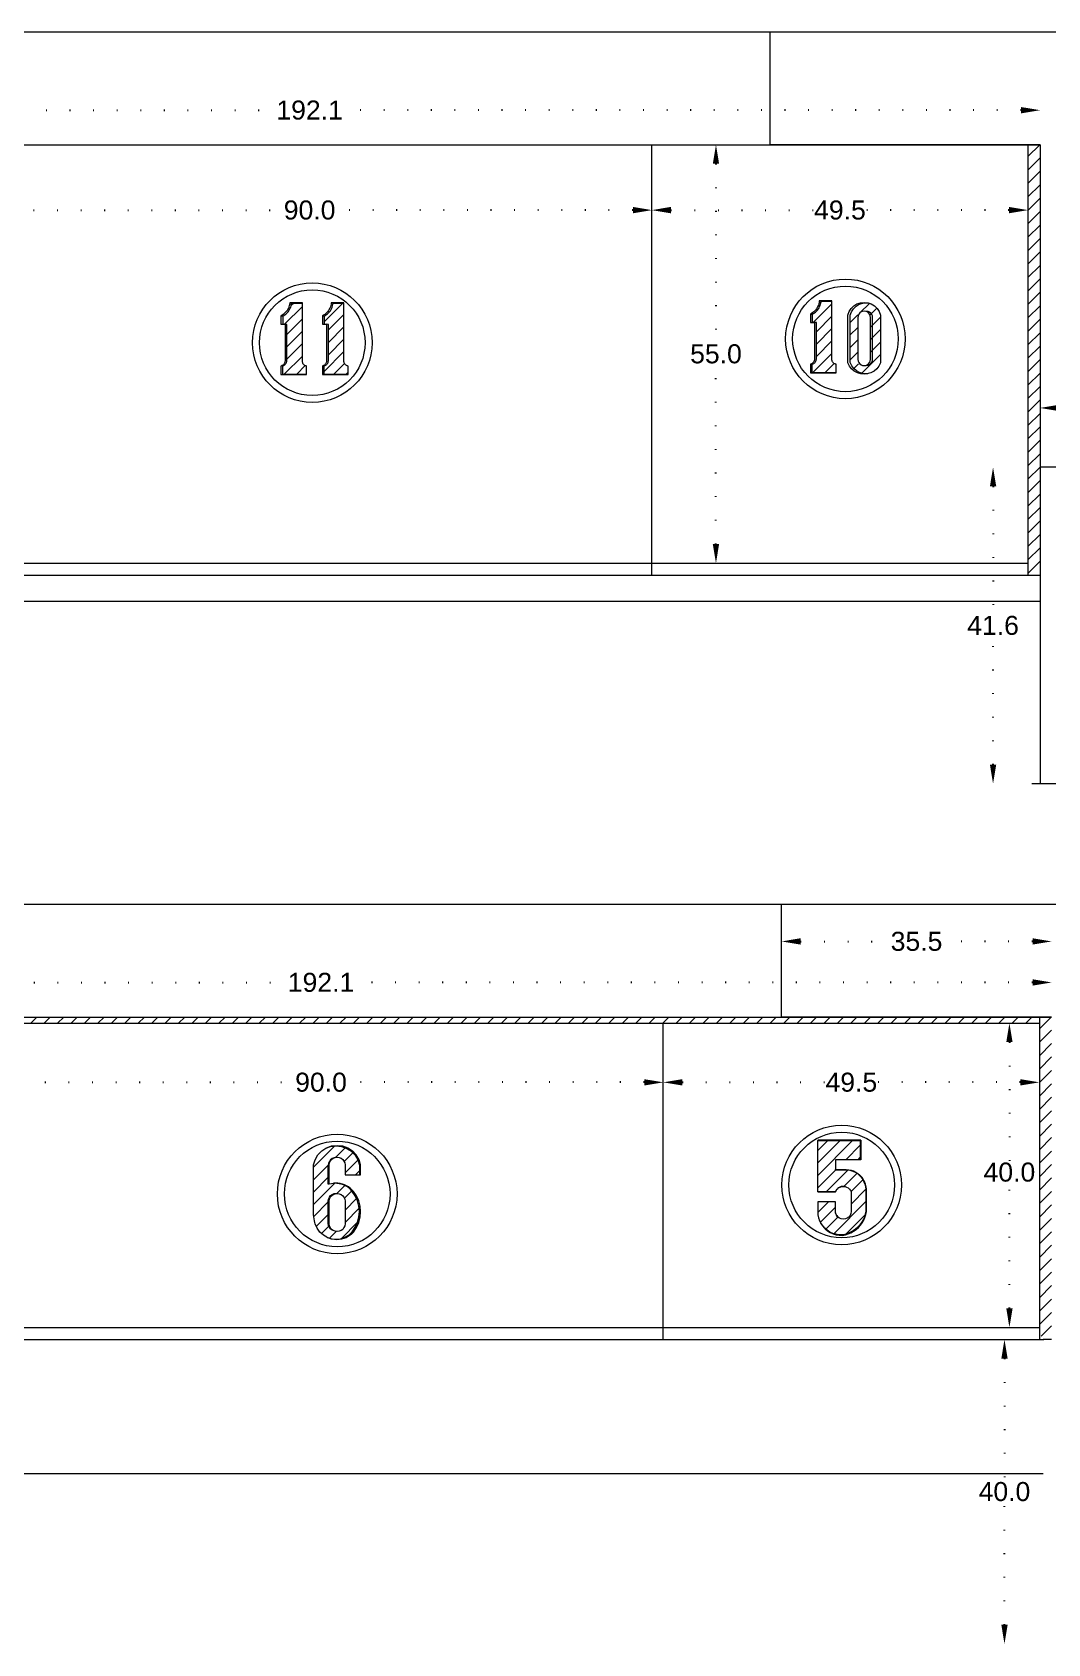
# Model space of a CAD drawing. Header units: inches. Extents: x 104 to 9740, y 936 to 6735.
# Drawn here: x 3479.8 to 3613.3, y 2151.2 to 2363.1 of the extents above; entities that cross this region are included whole.
import ezdxf

# ---------------------------------------------------------------- set-up
doc = ezdxf.new("R2010")
doc.units = ezdxf.units.IN
doc.header["$MEASUREMENT"] = 0
doc.linetypes.add('ACAD_ISO07W100', pattern=[3, 0, -3])
doc.styles.get("Standard").update_dxf_attribs({"font": 'arial.ttf'})
doc.dimstyles.new('Copy of Standard', dxfattribs={"dimtxt": 2.5, "dimasz": 2.5, "dimexe": 0.18, "dimexo": 0.0625, "dimgap": 0.09, "dimtad": 0, "dimtih": 1, "dimtoh": 1, "dimdec": 1, "dimzin": 0, "dimdsep": 46, "dimtxsty": 'Standard', "dimcen": 0.09, "dimse1": 1, "dimse2": 1, "dimadec": 0, "dimazin": 0, "dimtfac": 1, "dimtdec": 1, "dimtix": 1, "dimtofl": 0, "dimtmove": 0, "dimatfit": 3, "dimfxl": 1, "dimtolj": 1, "dimtzin": 0, "dimarcsym": 0})
pattern_1 = [(45, (3000.1555, 2868.6846), (-0.8148213, 0.8148213), [])]
pattern_2 = [(45, (2946.9984, 2868.5028), (-0.8148213, 0.8148213), [])]

# ---------------------------------------------------------------- blocks, each defined once
blk = doc.blocks.new('*D350')
at = {"color": 0, "linetype": 'ACAD_ISO07W100', "lineweight": -2, "transparency": 16777216}
for p, q in [((3624.01, 2345.81), (3624.01, 2328.45)), ((3624.01, 2308.41), (3624.01, 2325.76))]:
    blk.add_line(p, q, dxfattribs=at)
at = {"color": 0, "transparency": 16777216}
for points in [[(3623.6, 2345.81), (3624.43, 2345.81), (3624.01, 2348.31)], [(3623.6, 2308.41), (3624.43, 2308.41), (3624.01, 2305.91)]]:
    blk.add_solid(points, dxfattribs=at)
at = {"layer": 'Defpoints', "color": 0, "transparency": 16777216}
for p in [(3612.34, 2348.31), (3624.01, 2348.31), (3612.34, 2305.91)]:
    blk.add_point(p, dxfattribs=at)
at = {"color": 0, "lineweight": 20, "transparency": 16777216, "insert": (3624.01, 2327.11), "char_height": 2.5, "attachment_point": 5}
blk.add_mtext('\\A1;42.4', dxfattribs=at)
blk = doc.blocks.new('*D351')
at = {"color": 0, "linetype": 'ACAD_ISO07W100', "lineweight": -2, "transparency": 16777216}
for p, q in [((3422.74, 2352.86), (3512.35, 2352.86)), ((3609.84, 2352.86), (3520.24, 2352.86))]:
    blk.add_line(p, q, dxfattribs=at)
at = {"color": 0, "transparency": 16777216}
for points in [[(3422.74, 2353.27), (3422.74, 2352.44), (3420.24, 2352.86)], [(3609.84, 2353.27), (3609.84, 2352.44), (3612.34, 2352.86)]]:
    blk.add_solid(points, dxfattribs=at)
at = {"layer": 'Defpoints', "color": 0, "transparency": 16777216}
for p in [(3420.24, 2352.86), (3420.24, 2348.31), (3612.34, 2348.31)]:
    blk.add_point(p, dxfattribs=at)
at = {"color": 0, "lineweight": 20, "transparency": 16777216, "insert": (3516.29, 2352.86), "char_height": 2.5, "attachment_point": 5}
blk.add_mtext('\\A1;192.1', dxfattribs=at)
blk = doc.blocks.new('*D355')
at = {"color": 0, "linetype": 'ACAD_ISO07W100', "lineweight": -2, "transparency": 16777216}
for p, q in [((3473.79, 2339.72), (3512.96, 2339.72)), ((3558.79, 2339.72), (3519.63, 2339.72))]:
    blk.add_line(p, q, dxfattribs=at)
at = {"color": 0, "transparency": 16777216}
for points in [[(3473.79, 2340.14), (3473.79, 2339.3), (3471.29, 2339.72)], [(3558.79, 2340.14), (3558.79, 2339.3), (3561.29, 2339.72)]]:
    blk.add_solid(points, dxfattribs=at)
at = {"layer": 'Defpoints', "color": 0, "transparency": 16777216}
for p in [(3471.29, 2348.31), (3561.29, 2348.31), (3471.29, 2339.72)]:
    blk.add_point(p, dxfattribs=at)
at = {"color": 0, "lineweight": 20, "transparency": 16777216, "insert": (3516.29, 2339.72), "char_height": 2.5, "attachment_point": 5}
blk.add_mtext('\\A1;90.0', dxfattribs=at)
blk = doc.blocks.new('*D356')
at = {"color": 0, "linetype": 'ACAD_ISO07W100', "lineweight": -2, "transparency": 16777216}
for p, q in [((3563.79, 2339.72), (3582.62, 2339.72)), ((3608.24, 2339.72), (3589.42, 2339.72))]:
    blk.add_line(p, q, dxfattribs=at)
at = {"color": 0, "transparency": 16777216}
for points in [[(3563.79, 2340.14), (3563.79, 2339.3), (3561.29, 2339.72)], [(3608.24, 2340.14), (3608.24, 2339.3), (3610.74, 2339.72)]]:
    blk.add_solid(points, dxfattribs=at)
at = {"layer": 'Defpoints', "color": 0, "transparency": 16777216}
for p in [(3561.29, 2348.31), (3610.74, 2348.31), (3610.74, 2339.72)]:
    blk.add_point(p, dxfattribs=at)
at = {"color": 0, "lineweight": 20, "transparency": 16777216, "insert": (3586.02, 2339.72), "char_height": 2.5, "attachment_point": 5}
blk.add_mtext('\\A1;49.5', dxfattribs=at)
blk = doc.blocks.new('*D357')
at = {"color": 0, "linetype": 'ACAD_ISO07W100', "lineweight": -2, "transparency": 16777216}
for p, q in [((3614.84, 2313.71), (3675.89, 2313.71)), ((3745.34, 2313.71), (3684.29, 2313.71))]:
    blk.add_line(p, q, dxfattribs=at)
at = {"color": 0, "transparency": 16777216}
for points in [[(3614.84, 2314.13), (3614.84, 2313.29), (3612.34, 2313.71)], [(3745.34, 2314.13), (3745.34, 2313.29), (3747.84, 2313.71)]]:
    blk.add_solid(points, dxfattribs=at)
at = {"layer": 'Defpoints', "color": 0, "transparency": 16777216}
for p in [(3747.84, 2313.71), (3612.34, 2305.91), (3747.84, 2305.91)]:
    blk.add_point(p, dxfattribs=at)
at = {"color": 0, "lineweight": 20, "transparency": 16777216, "insert": (3680.09, 2313.71), "char_height": 2.5, "attachment_point": 5}
blk.add_mtext('\\A1;135.5', dxfattribs=at)
blk = doc.blocks.new('*D331')
at = {"color": 0, "linetype": 'ACAD_ISO07W100', "lineweight": -2, "transparency": 16777216}
for p, q in [((3569.72, 2345.81), (3569.72, 2322.17)), ((3569.72, 2295.81), (3569.72, 2319.44))]:
    blk.add_line(p, q, dxfattribs=at)
at = {"color": 0, "transparency": 16777216}
for points in [[(3569.3, 2345.81), (3570.13, 2345.81), (3569.72, 2348.31)], [(3569.3, 2295.81), (3570.13, 2295.81), (3569.72, 2293.31)]]:
    blk.add_solid(points, dxfattribs=at)
at = {"layer": 'Defpoints', "color": 0, "transparency": 16777216}
for p in [(3560.79, 2348.31), (3560.79, 2293.31), (3569.72, 2293.31)]:
    blk.add_point(p, dxfattribs=at)
at = {"color": 0, "lineweight": 20, "transparency": 16777216, "insert": (3569.72, 2320.81), "char_height": 2.5, "attachment_point": 5}
blk.add_mtext('\\A1;55.0', dxfattribs=at)
blk = doc.blocks.new('*D368')
at = {"color": 0, "linetype": 'ACAD_ISO07W100', "lineweight": -2, "transparency": 16777216}
for p, q in [((3606.15, 2303.41), (3606.15, 2286.47)), ((3606.15, 2266.81), (3606.15, 2283.74))]:
    blk.add_line(p, q, dxfattribs=at)
at = {"color": 0, "transparency": 16777216}
for points in [[(3605.74, 2303.41), (3606.57, 2303.41), (3606.15, 2305.91)], [(3605.74, 2266.81), (3606.57, 2266.81), (3606.15, 2264.31)]]:
    blk.add_solid(points, dxfattribs=at)
at = {"layer": 'Defpoints', "color": 0, "transparency": 16777216}
for p in [(3612.34, 2305.91), (3606.15, 2264.31), (3611.24, 2264.31)]:
    blk.add_point(p, dxfattribs=at)
at = {"color": 0, "lineweight": 20, "transparency": 16777216, "insert": (3606.15, 2285.11), "char_height": 2.5, "attachment_point": 5}
blk.add_mtext('\\A1;41.6', dxfattribs=at)
blk = doc.blocks.new('*D374')
at = {"color": 0, "linetype": 'ACAD_ISO07W100', "lineweight": -2, "transparency": 16777216}
for p, q in [((3580.84, 2243.57), (3592.75, 2243.57)), ((3611.34, 2243.57), (3599.44, 2243.57))]:
    blk.add_line(p, q, dxfattribs=at)
at = {"color": 0, "transparency": 16777216}
for points in [[(3580.84, 2243.99), (3580.84, 2243.16), (3578.34, 2243.57)], [(3611.34, 2243.99), (3611.34, 2243.16), (3613.84, 2243.57)]]:
    blk.add_solid(points, dxfattribs=at)
at = {"layer": 'Defpoints', "color": 0, "transparency": 16777216}
for p in [(3613.84, 2243.57), (3578.34, 2233.63), (3613.84, 2233.63)]:
    blk.add_point(p, dxfattribs=at)
at = {"color": 0, "lineweight": 20, "transparency": 16777216, "insert": (3596.09, 2243.57), "char_height": 2.5, "attachment_point": 5}
blk.add_mtext('\\A1;35.5', dxfattribs=at)
blk = doc.blocks.new('*D375')
at = {"color": 0, "linetype": 'ACAD_ISO07W100', "lineweight": -2, "transparency": 16777216}
for p, q in [((3424.24, 2238.18), (3513.85, 2238.18)), ((3611.34, 2238.18), (3521.74, 2238.18))]:
    blk.add_line(p, q, dxfattribs=at)
at = {"color": 0, "transparency": 16777216}
for points in [[(3424.24, 2238.6), (3424.24, 2237.76), (3421.74, 2238.18)], [(3611.34, 2238.6), (3611.34, 2237.76), (3613.84, 2238.18)]]:
    blk.add_solid(points, dxfattribs=at)
at = {"layer": 'Defpoints', "color": 0, "transparency": 16777216}
for p in [(3421.74, 2238.18), (3421.74, 2233.63), (3613.84, 2233.63)]:
    blk.add_point(p, dxfattribs=at)
at = {"color": 0, "lineweight": 20, "transparency": 16777216, "insert": (3517.79, 2238.18), "char_height": 2.5, "attachment_point": 5}
blk.add_mtext('\\A1;192.1', dxfattribs=at)
blk = doc.blocks.new('*D334')
at = {"color": 0, "linetype": 'ACAD_ISO07W100', "lineweight": -2, "transparency": 16777216}
for p, q in [((3475.29, 2225.05), (3514.46, 2225.05)), ((3560.29, 2225.05), (3521.13, 2225.05))]:
    blk.add_line(p, q, dxfattribs=at)
at = {"color": 0, "transparency": 16777216}
for points in [[(3475.29, 2225.46), (3475.29, 2224.63), (3472.79, 2225.05)], [(3560.29, 2225.46), (3560.29, 2224.63), (3562.79, 2225.05)]]:
    blk.add_solid(points, dxfattribs=at)
at = {"layer": 'Defpoints', "color": 0, "transparency": 16777216}
for p in [(3472.79, 2232.83), (3562.79, 2232.83), (3472.79, 2225.05)]:
    blk.add_point(p, dxfattribs=at)
at = {"color": 0, "lineweight": 20, "transparency": 16777216, "insert": (3517.79, 2225.05), "char_height": 2.5, "attachment_point": 5}
blk.add_mtext('\\A1;90.0', dxfattribs=at)
blk = doc.blocks.new('*D335')
at = {"color": 0, "linetype": 'ACAD_ISO07W100', "lineweight": -2, "transparency": 16777216}
for p, q in [((3565.29, 2225.05), (3584.12, 2225.05)), ((3609.74, 2225.05), (3590.92, 2225.05))]:
    blk.add_line(p, q, dxfattribs=at)
at = {"color": 0, "transparency": 16777216}
for points in [[(3565.29, 2225.46), (3565.29, 2224.63), (3562.79, 2225.05)], [(3609.74, 2225.46), (3609.74, 2224.63), (3612.24, 2225.05)]]:
    blk.add_solid(points, dxfattribs=at)
at = {"layer": 'Defpoints', "color": 0, "transparency": 16777216}
for p in [(3612.24, 2233.63), (3562.79, 2232.83), (3612.24, 2225.05)]:
    blk.add_point(p, dxfattribs=at)
at = {"color": 0, "lineweight": 20, "transparency": 16777216, "insert": (3587.52, 2225.05), "char_height": 2.5, "attachment_point": 5}
blk.add_mtext('\\A1;49.5', dxfattribs=at)
blk = doc.blocks.new('*D336')
at = {"color": 0, "linetype": 'ACAD_ISO07W100', "lineweight": -2, "transparency": 16777216}
for p, q in [((3608.3, 2230.33), (3608.3, 2214.6)), ((3608.3, 2195.33), (3608.3, 2211.87))]:
    blk.add_line(p, q, dxfattribs=at)
at = {"color": 0, "transparency": 16777216}
for points in [[(3607.89, 2230.33), (3608.72, 2230.33), (3608.3, 2232.83)], [(3607.89, 2195.33), (3608.72, 2195.33), (3608.3, 2192.83)]]:
    blk.add_solid(points, dxfattribs=at)
at = {"layer": 'Defpoints', "color": 0, "transparency": 16777216}
for p in [(3612.24, 2232.83), (3563.4, 2192.83), (3608.3, 2192.83)]:
    blk.add_point(p, dxfattribs=at)
at = {"color": 0, "lineweight": 20, "transparency": 16777216, "insert": (3608.3, 2213.23), "char_height": 2.5, "attachment_point": 5}
blk.add_mtext('\\A1;40.0', dxfattribs=at)
blk = doc.blocks.new('*D337')
at = {"color": 0, "linetype": 'ACAD_ISO07W100', "lineweight": -2, "transparency": 16777216}
for p, q in [((3607.65, 2188.73), (3607.65, 2172.6)), ((3607.65, 2153.73), (3607.65, 2169.87))]:
    blk.add_line(p, q, dxfattribs=at)
at = {"color": 0, "transparency": 16777216}
for points in [[(3607.24, 2188.73), (3608.07, 2188.73), (3607.65, 2191.23)], [(3607.24, 2153.73), (3608.07, 2153.73), (3607.65, 2151.23)]]:
    blk.add_solid(points, dxfattribs=at)
at = {"layer": 'Defpoints', "color": 0, "transparency": 16777216}
for p in [(3613.84, 2191.23), (3607.65, 2151.23), (3613.84, 2151.23)]:
    blk.add_point(p, dxfattribs=at)
at = {"color": 0, "lineweight": 20, "transparency": 16777216, "insert": (3607.65, 2171.23), "char_height": 2.5, "attachment_point": 5}
blk.add_mtext('\\A1;40.0', dxfattribs=at)

msp = doc.modelspace()

# ---------------------------------------------------------------- hatches: boundary and pattern name
at = {"lineweight": 20}
h = msp.add_hatch(dxfattribs=at)
h.set_pattern_fill('ANSI31', color=256, scale=10)
h.set_pattern_definition([(45, (1875.476, 8.6844), (-0.8838835, 0.8838835), [])])
h.paths.add_polyline_path([(3610.74, 2291.71), (3612.34, 2291.71), (3612.34, 2305.91), (3612.34, 2348.31), (3610.74, 2348.31)])
h = msp.add_hatch(dxfattribs=at)
h.set_pattern_fill('ANSI31', color=256, scale=9.218651)
h.set_pattern_definition(pattern_2)
h.paths.add_polyline_path([(3515.75, 2319.26), (3515.68, 2319.29), (3515.61, 2319.33), (3515.55, 2319.38), (3515.5, 2319.44), (3515.45, 2319.5), (3515.41, 2319.57), (3515.38, 2319.64), (3515.36, 2319.71), (3515.34, 2319.79), (3515.34, 2319.86), (3515.34, 2327.5), (3513.91, 2327.5), (3513.88, 2327.32), (3513.85, 2327.15), (3513.8, 2326.98), (3513.73, 2326.81), (3513.65, 2326.65), (3513.55, 2326.5), (3513.45, 2326.35), (3513.33, 2326.22), (3513.2, 2326.09), (3513.06, 2325.98), (3512.91, 2325.88), (3512.75, 2325.8), (3512.75, 2324.71), (3513.06, 2324.71), (3513.3, 2324.7), (3513.3, 2319.89), (3513.29, 2319.82), (3513.27, 2319.75), (3513.25, 2319.68), (3513.21, 2319.61), (3513.17, 2319.54), (3513.13, 2319.49), (3513.08, 2319.43), (3513.02, 2319.38), (3512.96, 2319.34), (3512.89, 2319.31), (3512.82, 2319.28), (3512.75, 2319.26), (3512.75, 2318.16), (3515.89, 2318.16), (3515.89, 2319.22), (3515.82, 2319.24)])
h = msp.add_hatch(dxfattribs=at)
h.set_pattern_fill('ANSI31', color=256, scale=9.218651)
h.set_pattern_definition(pattern_2)
h.paths.add_polyline_path([(3521.21, 2319.26), (3521.14, 2319.29), (3521.08, 2319.33), (3521.02, 2319.38), (3520.96, 2319.44), (3520.91, 2319.5), (3520.88, 2319.57), (3520.84, 2319.64), (3520.82, 2319.71), (3520.81, 2319.79), (3520.8, 2319.86), (3520.8, 2327.5), (3519.37, 2327.5), (3519.35, 2327.32), (3519.31, 2327.15), (3519.26, 2326.98), (3519.19, 2326.81), (3519.11, 2326.65), (3519.02, 2326.5), (3518.91, 2326.35), (3518.79, 2326.22), (3518.66, 2326.09), (3518.52, 2325.98), (3518.37, 2325.88), (3518.21, 2325.8), (3518.21, 2324.71), (3518.53, 2324.71), (3518.76, 2324.7), (3518.76, 2319.89), (3518.75, 2319.82), (3518.74, 2319.75), (3518.71, 2319.68), (3518.68, 2319.61), (3518.64, 2319.54), (3518.59, 2319.49), (3518.54, 2319.43), (3518.48, 2319.38), (3518.42, 2319.34), (3518.35, 2319.31), (3518.29, 2319.28), (3518.21, 2319.26), (3518.21, 2318.16), (3521.36, 2318.16), (3521.36, 2319.22), (3521.28, 2319.24)])
h = msp.add_hatch(dxfattribs=at)
h.set_pattern_fill('ANSI31', color=256, scale=9.218651)
h.set_pattern_definition(pattern_1)
h.paths.add_polyline_path([(3585.37, 2319.49), (3585.3, 2319.52), (3585.23, 2319.56), (3585.17, 2319.61), (3585.12, 2319.67), (3585.07, 2319.73), (3585.03, 2319.79), (3585, 2319.86), (3584.98, 2319.94), (3584.96, 2320.01), (3584.96, 2320.09), (3584.96, 2327.73), (3583.53, 2327.73), (3583.5, 2327.55), (3583.47, 2327.38), (3583.42, 2327.2), (3583.35, 2327.04), (3583.27, 2326.88), (3583.18, 2326.72), (3583.07, 2326.58), (3582.95, 2326.45), (3582.82, 2326.32), (3582.68, 2326.21), (3582.53, 2326.11), (3582.37, 2326.03), (3582.37, 2324.94), (3582.68, 2324.94), (3582.92, 2324.93), (3582.92, 2320.12), (3582.91, 2320.05), (3582.89, 2319.97), (3582.87, 2319.9), (3582.83, 2319.84), (3582.79, 2319.77), (3582.75, 2319.71), (3582.7, 2319.66), (3582.64, 2319.61), (3582.58, 2319.57), (3582.51, 2319.53), (3582.44, 2319.51), (3582.37, 2319.49), (3582.37, 2318.39), (3585.52, 2318.39), (3585.52, 2319.45), (3585.44, 2319.46)])
h = msp.add_hatch(dxfattribs=at)
h.set_pattern_fill('ANSI31', color=256, scale=9.218651)
h.set_pattern_definition(pattern_1)
h.paths.add_polyline_path([(3587.38, 2325.9), (3587.38, 2319.67), (3587.58, 2319.26), (3587.86, 2318.9), (3588.21, 2318.6), (3588.61, 2318.38), (3589.04, 2318.25), (3589.5, 2318.2), (3589.74, 2318.22), (3590.1, 2318.34), (3590.5, 2318.56), (3590.85, 2318.86), (3591.14, 2319.22), (3591.34, 2319.64), (3591.34, 2325.92), (3591.17, 2326.38), (3590.9, 2326.79), (3590.56, 2327.12), (3590.14, 2327.38), (3589.74, 2327.52), (3589.5, 2327.54), (3589.02, 2327.49), (3588.56, 2327.34), (3588.15, 2327.08), (3587.81, 2326.75), (3587.55, 2326.35)])
h.paths.add_polyline_path([(3590.02, 2319.7), (3589.33, 2319.17), (3588.46, 2319.52), (3588.38, 2320.1), (3588.38, 2326.01), (3589.08, 2326.55), (3589.4, 2326.42), (3589.77, 2326.37), (3590.02, 2325.76)], flags=16)
h = msp.add_hatch(dxfattribs=at)
h.set_pattern_fill('ANSI31', color=256, scale=10)
h.set_pattern_definition([(45, (1876.976, 801.6527), (-0.8838835, 0.8838835), [])])
h.paths.add_polyline_path([(3612.24, 2233.63), (3578.34, 2233.63), (3423.34, 2233.63), (3423.34, 2232.83), (3612.24, 2232.83)])
h = msp.add_hatch(dxfattribs=at)
h.set_pattern_fill('ANSI31', color=256, scale=10)
h.set_pattern_definition([(45, (1876.976, -105.9893), (-0.8838835, 0.8838835), [])])
h.paths.add_polyline_path([(3612.24, 2192.03), (3612.74, 2191.23), (3613.84, 2191.23), (3613.84, 2233.63), (3612.24, 2233.63)])
h = msp.add_hatch(dxfattribs=at)
h.set_pattern_fill('ANSI31', color=256, scale=9.218651)
h.set_pattern_definition([(45, (2860.0108, 2756.5133), (-0.8148213, 0.8148213), [])])
h.paths.add_polyline_path([(3521.89, 2210.71), (3521.7, 2210.92), (3521.48, 2211.12), (3521.25, 2211.29), (3521, 2211.43), (3520.74, 2211.56), (3520.46, 2211.65), (3520.18, 2211.72), (3519.89, 2211.76), (3519.6, 2211.77), (3519.41, 2211.76), (3519.15, 2211.72), (3518.87, 2211.65), (3518.75, 2211.64), (3518.75, 2214.15), (3518.78, 2214.41), (3518.89, 2214.66), (3519.05, 2214.87), (3519.26, 2215.04), (3519.51, 2215.14), (3519.64, 2215.18), (3519.91, 2215.22), (3520.18, 2215.18), (3520.43, 2215.08), (3520.64, 2214.91), (3520.81, 2214.7), (3520.91, 2214.45), (3520.95, 2214.18), (3520.95, 2212.89), (3522.84, 2212.89), (3522.84, 2214.15), (3522.63, 2214.84), (3522.27, 2215.46), (3521.77, 2215.98), (3521.16, 2216.37), (3520.48, 2216.62), (3519.78, 2216.7), (3519.77, 2216.7), (3519.05, 2216.62), (3518.44, 2216.4), (3517.88, 2216.03), (3517.37, 2215.51), (3517.01, 2214.88), (3516.79, 2214.18), (3516.79, 2208.15), (3516.8, 2207.89), (3516.81, 2207.63), (3516.84, 2207.37), (3516.88, 2207.12), (3516.93, 2206.86), (3516.99, 2206.61), (3517.04, 2206.46), (3517.28, 2205.88), (3517.64, 2205.37), (3518.1, 2204.94), (3518.57, 2204.67), (3519.12, 2204.49), (3519.74, 2204.42), (3520.35, 2204.49), (3520.94, 2204.68), (3521.48, 2205), (3521.64, 2205.15), (3521.89, 2205.4), (3522.3, 2205.99), (3522.6, 2206.65), (3522.78, 2207.34), (3522.84, 2208.06), (3522.78, 2208.77), (3522.6, 2209.46), (3522.3, 2210.12)])
h.paths.add_polyline_path([(3518.78, 2209.69), (3518.89, 2209.94), (3519.05, 2210.15), (3519.26, 2210.31), (3519.51, 2210.42), (3519.78, 2210.45), (3519.91, 2210.45), (3520.18, 2210.41), (3520.43, 2210.31), (3520.64, 2210.14), (3520.81, 2209.93), (3520.91, 2209.68), (3520.95, 2209.41), (3520.95, 2206.46), (3520.91, 2206.19), (3520.81, 2205.94), (3520.64, 2205.72), (3520.43, 2205.56), (3520.18, 2205.46), (3519.91, 2205.42), (3519.64, 2205.46), (3519.51, 2205.51), (3519.39, 2205.56), (3519.26, 2205.61), (3519.05, 2205.77), (3518.89, 2205.99), (3518.78, 2206.23), (3518.75, 2206.5), (3518.75, 2209.42)], flags=16)
h = msp.add_hatch(dxfattribs=at)
h.set_pattern_fill('ANSI31', color=256, scale=9.218651)
h.set_pattern_definition([(45, (2908.2697, 2756.9555), (-0.8148213, 0.8148213), [])])
h.paths.add_polyline_path([(3588.81, 2212.56), (3588.58, 2212.82), (3588.32, 2213.04), (3588.03, 2213.23), (3587.72, 2213.38), (3587.45, 2213.47), (3587.14, 2213.54), (3586.77, 2213.56), (3585.42, 2213.56), (3585.42, 2214.88), (3588.7, 2214.88), (3588.7, 2217.4), (3583.1, 2217.4), (3583.1, 2210.64), (3585.42, 2210.64), (3585.51, 2210.85), (3585.64, 2211.02), (3585.8, 2211.17), (3585.99, 2211.28), (3586.2, 2211.35), (3586.44, 2211.38), (3586.69, 2211.35), (3586.9, 2211.28), (3587.09, 2211.17), (3587.26, 2211.02), (3587.39, 2210.84), (3587.48, 2210.64), (3587.48, 2208.06), (3587.45, 2207.79), (3587.35, 2207.55), (3587.18, 2207.34), (3586.97, 2207.18), (3586.73, 2207.08), (3586.47, 2207.04), (3586.2, 2207.08), (3585.96, 2207.18), (3585.73, 2207.35), (3585.55, 2207.59), (3585.45, 2207.83), (3585.42, 2208.09), (3585.42, 2209.35), (3583.1, 2209.35), (3583.1, 2208.06), (3583.13, 2207.64), (3583.21, 2207.23), (3583.34, 2206.88), (3583.52, 2206.51), (3583.76, 2206.17), (3584.03, 2205.86), (3584.35, 2205.59), (3584.7, 2205.37), (3585.07, 2205.19), (3585.47, 2205.07), (3585.88, 2205), (3586.29, 2204.99), (3586.68, 2205.06), (3587.06, 2205.18), (3587.42, 2205.33), (3587.76, 2205.53), (3588.08, 2205.76), (3588.38, 2206.02), (3588.64, 2206.31), (3588.87, 2206.63), (3589.07, 2206.97), (3589.23, 2207.33), (3589.35, 2207.7), (3589.43, 2208.09), (3589.43, 2210.64), (3589.43, 2210.99), (3589.39, 2211.33), (3589.3, 2211.66), (3589.18, 2211.98), (3589.01, 2212.28)])

# ---------------------------------------------------------------- linework, layer by layer
for p, q in [((3808.74, 2363.11), (3404.34, 2363.11)), ((3576.84, 2348.31), (3576.84, 2363.11)), ((3420.24, 2348.31), (3612.34, 2348.31)), ((3561.29, 2291.71), (3561.29, 2348.31)), ((3612.34, 2348.31), (3576.84, 2348.31)), ((3610.74, 2348.31), (3610.74, 2291.71)), ((3612.34, 2348.31), (3612.34, 2305.91)), ((3512.75, 2325.8), (3512.75, 2324.71)), ((3518.21, 2325.8), (3518.21, 2324.71)), ((3582.37, 2326.03), (3582.37, 2324.94)), ((3512.75, 2318.16), (3515.89, 2318.16)), ((3518.21, 2318.16), (3521.36, 2318.16)), ((3582.37, 2318.39), (3585.52, 2318.39)), ((3747.84, 2305.91), (3612.34, 2305.91)), ((3612.34, 2305.91), (3612.34, 2264.31)), ((3421.84, 2293.31), (3610.74, 2293.31)), ((3421.84, 2291.71), (3612.34, 2291.71)), ((3420.24, 2288.31), (3612.34, 2288.31)), ((3747.84, 2264.31), (3611.24, 2264.31)), ((3810.24, 2248.43), (3405.84, 2248.43)), ((3578.34, 2233.63), (3578.34, 2248.43)), ((3421.74, 2233.63), (3613.84, 2233.63)), ((3613.84, 2233.63), (3578.34, 2233.63)), ((3612.24, 2233.63), (3612.24, 2191.23)), ((3423.34, 2232.83), (3612.24, 2232.83)), ((3562.79, 2191.23), (3562.79, 2232.83)), ((3588.7, 2217.4), (3588.7, 2214.88)), ((3519.64, 2215.18), (3519.91, 2215.22)), ((3585.45, 2214.88), (3585.45, 2213.59)), ((3583.1, 2210.64), (3585.42, 2210.64)), ((3586.47, 2211.37), (3586.69, 2211.35)), ((3586.69, 2211.35), (3586.9, 2211.28)), ((3586.9, 2211.28), (3587.09, 2211.17)), ((3587.09, 2211.17), (3587.26, 2211.02)), ((3587.26, 2211.02), (3587.39, 2210.84)), ((3587.39, 2210.84), (3587.48, 2210.64)), ((3587.48, 2210.64), (3587.48, 2208.06)), ((3587.45, 2207.79), (3587.35, 2207.55)), ((3587.48, 2208.06), (3587.45, 2207.79)), ((3585.96, 2207.18), (3585.75, 2207.34)), ((3586.2, 2207.08), (3585.96, 2207.18)), ((3586.47, 2207.04), (3586.2, 2207.08)), ((3586.73, 2207.08), (3586.47, 2207.04)), ((3586.97, 2207.18), (3586.73, 2207.08)), ((3587.18, 2207.34), (3586.97, 2207.18)), ((3587.35, 2207.55), (3587.18, 2207.34)), ((3423.34, 2192.83), (3612.24, 2192.83)), ((3423.34, 2191.23), (3612.84, 2191.23)), ((3613.84, 2191.23), (3612.74, 2191.23)), ((3421.74, 2173.63), (3612.74, 2173.63))]:
    msp.add_line(p, q, dxfattribs=at)
for points in [[(3512.51, 2318.11), (3515.89, 2318.11), (3515.89, 2318.16), (3515.89, 2319.22), (3515.82, 2319.24), (3515.75, 2319.26), (3515.68, 2319.29), (3515.61, 2319.33), (3515.55, 2319.38), (3515.5, 2319.44), (3515.45, 2319.5), (3515.41, 2319.57), (3515.38, 2319.64), (3515.36, 2319.71), (3515.34, 2319.79), (3515.34, 2319.86), (3515.34, 2327.5), (3515.34, 2327.55), (3513.67, 2327.55), (3513.65, 2327.37), (3513.62, 2327.19), (3513.56, 2327.02), (3513.5, 2326.85), (3513.41, 2326.69), (3513.32, 2326.53), (3513.21, 2326.38), (3513.09, 2326.25), (3512.96, 2326.12), (3512.82, 2326.01), (3512.67, 2325.91), (3512.51, 2325.82), (3512.51, 2324.71), (3512.75, 2324.71), (3513.06, 2324.71), (3513.06, 2319.86), (3513.05, 2319.79), (3513.03, 2319.71), (3513.01, 2319.64), (3512.97, 2319.58), (3512.93, 2319.51), (3512.89, 2319.45), (3512.84, 2319.4), (3512.78, 2319.35), (3512.72, 2319.31), (3512.65, 2319.27), (3512.58, 2319.24), (3512.51, 2319.22), (3512.51, 2318.11), (3512.75, 2318.16), (3512.75, 2319.26), (3512.82, 2319.28), (3512.89, 2319.31), (3512.96, 2319.34), (3513.02, 2319.38), (3513.08, 2319.43), (3513.13, 2319.49), (3513.17, 2319.54), (3513.21, 2319.61), (3513.25, 2319.68), (3513.27, 2319.75), (3513.29, 2319.82), (3513.3, 2319.89), (3513.3, 2324.7), (3513.06, 2324.71)], [(3512.51, 2325.82), (3512.75, 2325.8), (3512.91, 2325.88), (3513.06, 2325.98), (3513.2, 2326.09), (3513.33, 2326.22), (3513.45, 2326.35), (3513.55, 2326.5), (3513.65, 2326.65), (3513.73, 2326.81), (3513.8, 2326.98), (3513.85, 2327.15), (3513.88, 2327.32), (3513.91, 2327.5)], [(3513.67, 2327.55), (3513.91, 2327.5), (3515.34, 2327.5)], [(3517.97, 2318.11), (3521.36, 2318.11), (3521.36, 2318.16), (3521.36, 2319.22), (3521.28, 2319.24), (3521.21, 2319.26), (3521.14, 2319.29), (3521.08, 2319.33), (3521.02, 2319.38), (3520.96, 2319.44), (3520.91, 2319.5), (3520.88, 2319.57), (3520.84, 2319.64), (3520.82, 2319.71), (3520.81, 2319.79), (3520.8, 2319.86), (3520.8, 2327.5), (3520.8, 2327.55), (3519.14, 2327.55), (3519.12, 2327.37), (3519.08, 2327.19), (3519.03, 2327.02), (3518.96, 2326.85), (3518.88, 2326.69), (3518.78, 2326.53), (3518.68, 2326.38), (3518.55, 2326.25), (3518.42, 2326.12), (3518.28, 2326.01), (3518.13, 2325.91), (3517.97, 2325.82), (3517.97, 2324.71), (3518.21, 2324.71), (3518.53, 2324.71), (3518.53, 2319.86), (3518.52, 2319.79), (3518.5, 2319.71), (3518.47, 2319.64), (3518.44, 2319.58), (3518.4, 2319.51), (3518.35, 2319.45), (3518.3, 2319.4), (3518.24, 2319.35), (3518.18, 2319.31), (3518.11, 2319.27), (3518.04, 2319.24), (3517.97, 2319.22), (3517.97, 2318.11), (3518.21, 2318.16), (3518.21, 2319.26), (3518.29, 2319.28), (3518.35, 2319.31), (3518.42, 2319.34), (3518.48, 2319.38), (3518.54, 2319.43), (3518.59, 2319.49), (3518.64, 2319.54), (3518.68, 2319.61), (3518.71, 2319.68), (3518.74, 2319.75), (3518.75, 2319.82), (3518.76, 2319.89), (3518.76, 2324.7), (3518.53, 2324.71)], [(3517.97, 2325.82), (3518.21, 2325.8), (3518.37, 2325.88), (3518.52, 2325.98), (3518.66, 2326.09), (3518.79, 2326.22), (3518.91, 2326.35), (3519.02, 2326.5), (3519.11, 2326.65), (3519.19, 2326.81), (3519.26, 2326.98), (3519.31, 2327.15), (3519.35, 2327.32), (3519.37, 2327.5)], [(3519.14, 2327.55), (3519.37, 2327.5), (3520.8, 2327.5)], [(3582.13, 2318.34), (3585.52, 2318.34), (3585.52, 2318.39), (3585.52, 2319.45), (3585.44, 2319.46), (3585.37, 2319.49), (3585.3, 2319.52), (3585.23, 2319.56), (3585.17, 2319.61), (3585.12, 2319.67), (3585.07, 2319.73), (3585.03, 2319.79), (3585, 2319.86), (3584.98, 2319.94), (3584.96, 2320.01), (3584.96, 2320.09), (3584.96, 2327.73), (3584.96, 2327.78), (3583.29, 2327.78), (3583.27, 2327.6), (3583.24, 2327.42), (3583.18, 2327.24), (3583.12, 2327.08), (3583.04, 2326.91), (3582.94, 2326.76), (3582.83, 2326.61), (3582.71, 2326.48), (3582.58, 2326.35), (3582.44, 2326.24), (3582.29, 2326.14), (3582.13, 2326.05), (3582.13, 2324.94), (3582.37, 2324.94), (3582.68, 2324.94), (3582.68, 2320.09), (3582.67, 2320.02), (3582.65, 2319.94), (3582.63, 2319.87), (3582.6, 2319.8), (3582.56, 2319.74), (3582.51, 2319.68), (3582.46, 2319.62), (3582.4, 2319.58), (3582.34, 2319.53), (3582.27, 2319.5), (3582.2, 2319.47), (3582.13, 2319.45), (3582.13, 2318.34), (3582.37, 2318.39), (3582.37, 2319.49), (3582.44, 2319.51), (3582.51, 2319.53), (3582.58, 2319.57), (3582.64, 2319.61), (3582.7, 2319.66), (3582.75, 2319.71), (3582.79, 2319.77), (3582.83, 2319.84), (3582.87, 2319.9), (3582.89, 2319.97), (3582.91, 2320.05), (3582.92, 2320.12), (3582.92, 2324.93), (3582.68, 2324.94)], [(3582.13, 2326.05), (3582.37, 2326.03), (3582.53, 2326.11), (3582.68, 2326.21), (3582.82, 2326.32), (3582.95, 2326.45), (3583.07, 2326.58), (3583.18, 2326.72), (3583.27, 2326.88), (3583.35, 2327.04), (3583.42, 2327.2), (3583.47, 2327.38), (3583.5, 2327.55), (3583.53, 2327.73)], [(3583.29, 2327.78), (3583.53, 2327.73), (3584.96, 2327.73)], [(3589.74, 2318.22), (3589.5, 2318.2), (3589.04, 2318.25), (3588.61, 2318.38), (3588.21, 2318.6), (3587.86, 2318.9), (3587.58, 2319.26), (3587.38, 2319.67), (3587.38, 2325.9), (3587.55, 2326.35), (3587.81, 2326.75), (3588.15, 2327.08), (3588.56, 2327.34), (3589.02, 2327.49), (3589.5, 2327.54), (3589.74, 2327.52)], [(3589.5, 2319.31), (3589.71, 2319.34), (3589.9, 2319.42), (3590.07, 2319.55), (3590.2, 2319.72), (3590.28, 2319.91), (3590.31, 2320.12), (3590.31, 2325.59), (3590.28, 2325.8), (3590.2, 2326), (3590.07, 2326.17), (3589.9, 2326.3), (3589.71, 2326.38), (3589.5, 2326.41), (3589.2, 2326.44), (3588.99, 2326.41), (3588.79, 2326.33), (3588.62, 2326.2), (3588.49, 2326.03), (3588.41, 2325.83), (3588.38, 2325.62), (3588.38, 2320.1)], [(3588.38, 2320.1), (3588.41, 2319.88), (3588.49, 2319.69), (3588.62, 2319.52), (3588.79, 2319.39), (3588.99, 2319.3), (3589.2, 2319.28), (3589.42, 2319.3), (3589.61, 2319.39), (3589.78, 2319.52), (3589.91, 2319.69), (3590, 2319.88), (3590.02, 2320.1), (3590.02, 2325.62), (3590, 2325.83), (3589.91, 2326.03), (3589.78, 2326.2), (3589.61, 2326.33), (3589.42, 2326.41), (3589.2, 2326.44)], [(3516.93, 2206.86), (3516.88, 2207.12), (3516.84, 2207.37), (3516.81, 2207.63), (3516.8, 2207.89), (3516.79, 2208.15), (3516.79, 2214.18), (3517.01, 2214.88), (3517.37, 2215.51), (3517.88, 2216.03), (3518.44, 2216.4), (3518.49, 2216.43), (3519.17, 2216.68), (3519.9, 2216.76), (3519.91, 2216.76), (3520.62, 2216.68), (3521.31, 2216.43), (3521.92, 2216.03)], [(3518.44, 2216.4), (3519.05, 2216.62), (3519.77, 2216.7), (3519.78, 2216.7), (3520.48, 2216.62), (3521.16, 2216.37), (3521.77, 2215.98), (3522.27, 2215.46), (3522.63, 2214.84), (3522.84, 2214.15), (3522.84, 2212.89)], [(3588.77, 2217.46), (3583.1, 2217.46), (3583.1, 2217.4)], [(3585.45, 2210.64), (3583.1, 2210.64), (3583.1, 2210.64), (3583.1, 2217.4), (3588.7, 2217.4), (3588.77, 2217.46), (3588.77, 2214.88), (3588.7, 2214.88), (3585.45, 2214.88), (3585.42, 2214.84), (3585.42, 2213.56), (3585.45, 2213.59), (3586.82, 2213.59), (3587.19, 2213.56), (3587.51, 2213.49), (3587.78, 2213.4), (3588.09, 2213.25), (3588.38, 2213.06), (3588.65, 2212.83), (3588.88, 2212.58), (3589.08, 2212.29)], [(3518.87, 2211.65), (3518.75, 2211.64), (3518.75, 2214.15)], [(3521.79, 2205.1), (3522.04, 2205.35), (3522.45, 2205.95), (3522.76, 2206.61), (3522.94, 2207.31), (3523, 2208.03), (3522.94, 2208.75), (3522.76, 2209.45), (3522.45, 2210.11), (3522.04, 2210.71), (3521.84, 2210.92), (3521.63, 2211.12), (3521.39, 2211.29), (3521.14, 2211.44), (3520.87, 2211.57), (3520.6, 2211.66), (3520.31, 2211.73), (3520.02, 2211.77), (3519.73, 2211.78), (3519.44, 2211.77), (3519.41, 2211.76), (3519.15, 2211.72), (3518.87, 2211.65), (3518.87, 2214.18)], [(3519.91, 2215.22), (3520.18, 2215.18), (3520.43, 2215.08), (3520.64, 2214.91), (3520.81, 2214.7), (3520.91, 2214.45), (3520.95, 2214.18), (3520.95, 2212.89), (3522.84, 2212.89), (3523, 2212.89), (3523, 2214.18), (3522.79, 2214.88), (3522.42, 2215.51), (3521.92, 2216.03)], [(3583.21, 2207.23), (3583.34, 2206.88), (3583.35, 2206.83), (3583.54, 2206.46), (3583.78, 2206.12), (3584.06, 2205.8), (3584.38, 2205.53), (3584.73, 2205.31), (3585.11, 2205.13), (3585.51, 2205.01), (3585.92, 2204.94), (3586.34, 2204.92), (3586.73, 2205), (3587.11, 2205.12), (3587.47, 2205.27), (3587.82, 2205.47), (3588.14, 2205.7), (3588.44, 2205.96), (3588.71, 2206.26), (3588.94, 2206.58), (3589.14, 2206.92), (3589.3, 2207.29), (3589.43, 2207.67), (3589.51, 2208.06), (3589.51, 2210.64), (3589.51, 2210.98), (3589.46, 2211.33), (3589.38, 2211.66), (3589.25, 2211.99), (3589.08, 2212.29)], [(3585.42, 2213.56), (3586.77, 2213.56), (3587.14, 2213.54), (3587.45, 2213.47), (3587.72, 2213.38), (3588.03, 2213.23), (3588.32, 2213.04), (3588.58, 2212.82), (3588.81, 2212.56), (3589.01, 2212.28), (3589.18, 2211.98), (3589.3, 2211.66), (3589.39, 2211.33), (3589.43, 2210.99), (3589.43, 2210.64), (3589.43, 2208.09), (3589.35, 2207.7), (3589.23, 2207.33), (3589.07, 2206.97), (3588.87, 2206.63), (3588.64, 2206.31), (3588.38, 2206.02), (3588.08, 2205.76), (3587.76, 2205.53), (3587.42, 2205.33), (3587.06, 2205.18), (3586.68, 2205.06), (3586.29, 2204.99), (3585.88, 2205), (3585.47, 2205.07), (3585.07, 2205.19), (3584.7, 2205.37), (3584.35, 2205.59), (3584.03, 2205.86), (3583.76, 2206.17), (3583.52, 2206.51), (3583.34, 2206.88)], [(3518.57, 2204.67), (3519.12, 2204.49), (3519.74, 2204.42), (3520.35, 2204.49), (3520.94, 2204.68), (3521.48, 2205), (3521.64, 2205.15), (3521.89, 2205.4), (3522.3, 2205.99), (3522.6, 2206.65), (3522.78, 2207.34), (3522.84, 2208.06), (3522.78, 2208.77), (3522.6, 2209.46), (3522.3, 2210.12), (3521.89, 2210.71), (3521.7, 2210.92), (3521.48, 2211.12), (3521.25, 2211.29), (3521, 2211.43), (3520.74, 2211.56), (3520.46, 2211.65), (3520.18, 2211.72), (3519.89, 2211.76), (3519.6, 2211.77), (3519.41, 2211.76)], [(3519.39, 2205.56), (3519.17, 2205.72), (3519.01, 2205.94), (3518.9, 2206.19), (3518.87, 2206.46), (3518.87, 2209.41), (3518.9, 2209.68), (3519.01, 2209.93), (3519.17, 2210.14), (3519.39, 2210.31), (3519.64, 2210.41), (3519.91, 2210.45)], [(3585.59, 2207.55), (3585.49, 2207.79), (3585.45, 2208.06), (3585.45, 2209.35), (3585.42, 2209.35), (3583.1, 2209.35), (3583.1, 2208.06), (3583.13, 2207.64), (3583.21, 2207.23)], [(3585.59, 2207.55), (3585.75, 2207.34), (3585.71, 2207.38), (3585.55, 2207.59), (3585.45, 2207.83), (3585.42, 2208.09), (3585.42, 2209.35)], [(3521.79, 2205.1), (3521.62, 2204.94), (3521.08, 2204.62), (3520.49, 2204.43), (3519.86, 2204.36), (3519.24, 2204.43), (3518.64, 2204.62), (3518.57, 2204.67), (3518.1, 2204.94), (3517.64, 2205.37), (3517.28, 2205.88), (3517.04, 2206.46), (3516.99, 2206.61), (3516.93, 2206.86)]]:
    msp.add_lwpolyline(points, dxfattribs=at)
for points in [[(3590.85, 2318.86), (3590.5, 2318.56), (3590.1, 2318.34), (3589.74, 2318.22), (3589.66, 2318.2), (3589.2, 2318.15), (3588.75, 2318.2), (3588.31, 2318.34), (3587.9, 2318.56), (3587.55, 2318.86), (3587.27, 2319.22), (3587.07, 2319.64), (3587.07, 2325.92), (3587.24, 2326.38), (3587.5, 2326.79), (3587.85, 2327.12), (3588.26, 2327.38), (3588.72, 2327.54), (3589.2, 2327.59), (3589.69, 2327.54), (3589.74, 2327.52), (3590.14, 2327.38), (3590.56, 2327.12), (3590.9, 2326.79), (3591.17, 2326.38), (3591.34, 2325.92), (3591.34, 2319.64), (3591.14, 2319.22)], [(3518.87, 2214.18), (3518.9, 2214.45), (3519.01, 2214.7), (3519.17, 2214.91), (3519.39, 2215.08), (3519.64, 2215.18), (3519.51, 2215.14), (3519.26, 2215.04), (3519.05, 2214.87), (3518.89, 2214.66), (3518.78, 2214.41), (3518.75, 2214.15)], [(3520.64, 2205.72), (3520.43, 2205.56), (3520.18, 2205.46), (3519.91, 2205.42), (3519.64, 2205.46), (3519.51, 2205.51), (3519.39, 2205.56), (3519.26, 2205.61), (3519.05, 2205.77), (3518.89, 2205.99), (3518.78, 2206.23), (3518.75, 2206.5), (3518.75, 2209.42), (3518.78, 2209.69), (3518.89, 2209.94), (3519.05, 2210.15), (3519.26, 2210.31), (3519.51, 2210.42), (3519.78, 2210.45), (3519.91, 2210.45), (3520.18, 2210.41), (3520.43, 2210.31), (3520.64, 2210.14), (3520.81, 2209.93), (3520.91, 2209.68), (3520.95, 2209.41), (3520.95, 2206.46), (3520.91, 2206.19), (3520.81, 2205.94)], [(3585.45, 2210.64), (3585.54, 2210.84), (3585.67, 2211.02), (3585.84, 2211.17), (3586.03, 2211.28), (3586.25, 2211.35), (3586.47, 2211.37), (3586.42, 2211.37), (3586.2, 2211.35), (3585.99, 2211.28), (3585.8, 2211.17), (3585.64, 2211.02), (3585.51, 2210.85), (3585.42, 2210.64)]]:
    msp.add_lwpolyline(points, close=True, dxfattribs=at)
for centre, radius in [((3586.74, 2322.79), 7.86), ((3516.64, 2322.29), 7.86), ((3516.64, 2322.29), 6.94), ((3586.74, 2322.79), 6.94), ((3586.25, 2211.55), 7.86), ((3586.25, 2211.55), 6.94), ((3519.92, 2210.37), 7.86), ((3519.92, 2210.37), 6.94)]:
    msp.add_circle(centre, radius, dxfattribs=at)

# ---------------------------------------------------------------- dimensions: what is measured, and where the dimension line sits
for base, p1, p2, picture, middle in [((3420.24, 2352.86), (3612.34, 2348.31), (3420.24, 2348.31), '*D351', (3516.29, 2352.86)), ((3613.84, 2243.57), (3578.34, 2233.63), (3613.84, 2233.63), '*D374', (3596.09, 2243.57)), ((3421.74, 2238.18), (3613.84, 2233.63), (3421.74, 2233.63), '*D375', (3517.79, 2238.18))]:
    dim = msp.add_linear_dim(base=base, p1=p1, p2=p2, dimstyle='Copy of Standard', dxfattribs=at)
    dim.commit()
    dim.dimension.update_dxf_attribs({"geometry": picture, "text_midpoint": middle, "dimtype": 160})
for base, p1, p2, picture, middle in [((3471.29, 2339.72), (3561.29, 2348.31), (3471.29, 2348.31), '*D355', (3516.29, 2339.72)), ((3610.74475803, 2339.71894033), (3561.29475803, 2348.30743095), (3610.74475803, 2348.30743095), '*D356', (3586.01975803, 2339.71894033)), ((3747.84, 2313.71), (3612.34, 2305.91), (3747.84, 2305.91), '*D357', (3680.09, 2313.71)), ((3612.24475803, 2225.04520273), (3562.79475803, 2232.83369335), (3612.24475803, 2233.63369335), '*D335', (3587.51975803, 2225.04520273)), ((3472.79, 2225.05), (3562.79, 2232.83), (3472.79, 2232.83), '*D334', (3517.79, 2225.05))]:
    dim = msp.add_linear_dim(base=base, p1=p1, p2=p2, dimstyle='Copy of Standard', dxfattribs=at)
    dim.commit()
    dim.dimension.update_dxf_attribs({"geometry": picture, "text_midpoint": middle})
for base, p1, p2, picture, middle in [((3569.72, 2293.31), (3560.79, 2348.31), (3560.79, 2293.31), '*D331', (3569.72, 2320.81)), ((3624.01, 2348.31), (3612.34, 2305.91), (3612.34, 2348.31), '*D350', (3624.01, 2327.11)), ((3606.15, 2264.31), (3612.34, 2305.91), (3611.24, 2264.31), '*D368', (3606.15, 2285.11)), ((3607.65, 2151.23), (3613.84, 2191.23), (3613.84, 2151.23), '*D337', (3607.65, 2171.23))]:
    dim = msp.add_linear_dim(base=base, p1=p1, p2=p2, angle=90, dimstyle='Copy of Standard', dxfattribs=at)
    dim.commit()
    dim.dimension.update_dxf_attribs({"geometry": picture, "text_midpoint": middle})
dim = msp.add_linear_dim(base=(3608.3, 2192.83), p1=(3612.24, 2232.83), p2=(3563.4, 2192.83), angle=90, dimstyle='Copy of Standard', dxfattribs=at)
dim.commit()
dim.dimension.update_dxf_attribs({"geometry": '*D336', "text_midpoint": (3608.3, 2213.23), "dimtype": 160})

doc.saveas('drawing.dxf')
